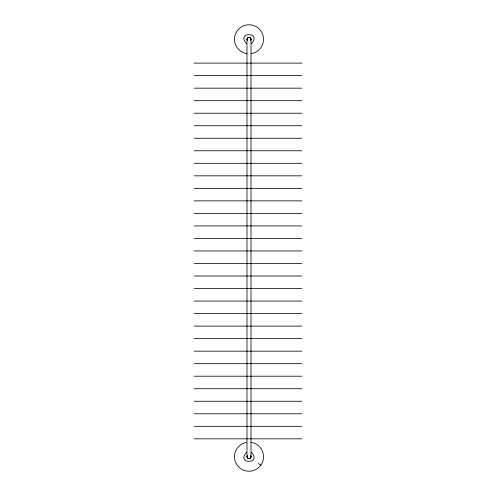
<?xml version="1.0" encoding="UTF-8"?>
<svg xmlns="http://www.w3.org/2000/svg" width="496" height="496" viewBox="0 0 496 496"><rect width="100%" height="100%" fill="white"/><g stroke="black" fill="none" stroke-linecap="round" stroke-linejoin="round"><path stroke-width="0.74" d="M246.996 39.271C246.903 36.698 251.1 36.698 251.007 39.271L251.007 456.729C251.1 459.302 246.903 459.302 246.996 456.729L246.996 39.271L247.268 40.275A2.003 2.003 0 0 1 249.004 37.268A2.003 2.003 0 0 1 250.734 40.275L251.007 39.271M246.996 456.729L247.268 455.725A2.003 2.003 0 0 0 249.004 458.732A2.003 2.003 0 0 0 250.734 455.725L251.007 456.729M251.509 43.611C262.235 31.688 235.767 31.688 246.5 43.611M246.5 452.389C235.767 464.312 262.235 464.312 251.509 452.389M194.091 63.116L301.909 63.116M194.091 75.64L301.909 75.64M194.091 88.164L301.909 88.164M194.091 100.688L301.909 100.688M194.091 113.212L301.909 113.212M194.091 125.736L301.909 125.736M194.091 138.26L301.909 138.26M194.091 150.784L301.909 150.784M194.091 163.308L301.909 163.308M194.091 175.832L301.909 175.832M194.091 188.35L301.909 188.35M194.091 200.874L301.909 200.874M194.091 213.398L301.909 213.398M194.091 225.922L301.909 225.922M194.091 238.446L301.909 238.446M194.091 250.97L301.909 250.97M194.091 263.494L301.909 263.494M194.091 276.018L301.909 276.018M194.091 288.542L301.909 288.542M194.091 301.066L301.909 301.066M194.091 313.59L301.909 313.59M194.091 326.114L301.909 326.114M194.091 338.638L301.909 338.638M194.091 351.162L301.909 351.162M194.091 363.686L301.909 363.686M194.091 376.21L301.909 376.21M194.091 388.728L301.909 388.728M194.091 401.252L301.909 401.252M194.091 413.776L301.909 413.776M194.091 426.3L301.909 426.3M194.091 438.824L301.909 438.824M258.261 463.531L260.908 465.05M251.007 442.339A14.527 14.527 0 0 1 261.33 464.411A14.527 14.527 0 0 1 236.97 464.864A14.527 14.527 0 0 1 246.462 442.42M247.002 53.661A14.527 14.527 0 0 1 236.673 31.589A14.527 14.527 0 0 1 261.039 31.136A14.527 14.527 0 0 1 251.54 53.58"/></g></svg>
